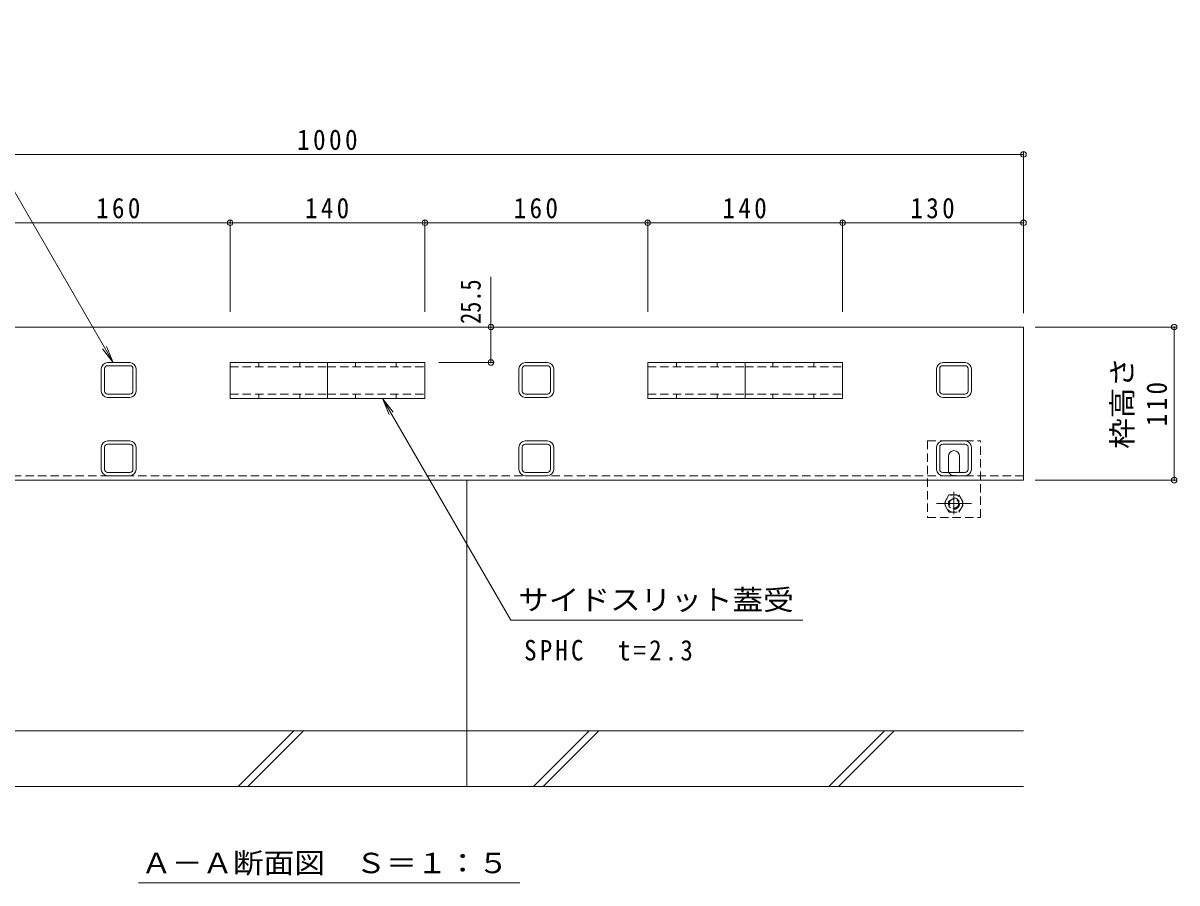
# Model space of a CAD drawing. Units: millimetres at full size, sheet at 1:5; some dimension numbers follow another scale. Extents: x -1680 to 1942, y -1318 to 1367.
# Drawn here: x -1037 to -208, y -824 to -206 of the extents above; entities that cross this region are included whole.
import ezdxf
from ezdxf.enums import TextEntityAlignment as Align

# ---------------------------------------------------------------- set-up
doc = ezdxf.new("R2010")
doc.units = ezdxf.units.MM
doc.header["$LTSCALE"] = 5
doc.header["$PDMODE"] = 32
doc.header["$PDSIZE"] = 4
doc.linetypes.add('CHAIN1', pattern=[8, 5, -1, 1, -1])
doc.linetypes.add('DASHED1', pattern=[1.8, 1.2, -0.6])
for name, color, linetype, lineweight in [('4-0_OUTLINE-0', 7, 'Continuous', 9), ('4-3_A_床ライン引きB', 7, 'DASHED1', 9), ('4-4_0108_天井情報・�', 7, 'Continuous', 9), ('4-5_0055_アルミ建具_', 7, 'Continuous', 9), ('4-F_10ﾎﾞﾙﾄ__1', 6, 'Continuous', 5)]:
    doc.layers.add(name, color=color, linetype=linetype, lineweight=lineweight)
doc.styles.add('ＭＳ ゴシック', font='')
doc.styles.get('ＭＳ ゴシック').set_extended_font_data('MS Gothic')

msp = doc.modelspace()

# ---------------------------------------------------------------- linework, layer by layer
at = {"layer": '4-0_OUTLINE-0'}
for p, q in [((-318.405, -424.783), (-1318.405, -424.783)), ((-318.405, -534.783), (-318.405, -424.783)), ((-980.905, -470.783), (-980.905, -454.783)), ((-978.605, -470.783), (-978.605, -454.783)), ((-960.405, -450.283), (-976.405, -450.283)), ((-960.405, -452.583), (-976.405, -452.583)), ((-958.205, -454.783), (-958.205, -470.783)), ((-955.905, -470.783), (-955.905, -454.783)), ((-680.905, -470.783), (-680.905, -454.783)), ((-678.605, -470.783), (-678.605, -454.783)), ((-660.405, -450.283), (-676.405, -450.283)), ((-660.405, -452.583), (-676.405, -452.583)), ((-658.205, -454.783), (-658.205, -470.783)), ((-655.905, -470.783), (-655.905, -454.783)), ((-380.905, -470.783), (-380.905, -454.783)), ((-378.605, -454.783), (-378.605, -470.783)), ((-376.405, -450.283), (-360.405, -450.283)), ((-376.405, -452.583), (-360.405, -452.583)), ((-358.205, -470.783), (-358.205, -454.783)), ((-355.905, -470.783), (-355.905, -454.783)), ((-960.405, -472.983), (-976.405, -472.983)), ((-976.405, -475.283), (-960.405, -475.283)), ((-660.405, -472.983), (-676.405, -472.983)), ((-676.405, -475.283), (-660.405, -475.283)), ((-376.405, -472.983), (-360.405, -472.983)), ((-360.405, -475.283), (-376.405, -475.283)), ((-980.905, -527.083), (-980.905, -511.083)), ((-978.605, -527.083), (-978.605, -511.083)), ((-960.405, -506.583), (-976.405, -506.583)), ((-960.405, -508.883), (-976.405, -508.883)), ((-958.205, -511.083), (-958.205, -527.083)), ((-955.905, -527.083), (-955.905, -511.083)), ((-680.905, -527.083), (-680.905, -511.083)), ((-678.605, -527.083), (-678.605, -511.083)), ((-660.405, -506.583), (-676.405, -506.583)), ((-660.405, -508.883), (-676.405, -508.883)), ((-658.205, -511.083), (-658.205, -527.083)), ((-655.905, -527.083), (-655.905, -511.083)), ((-380.905, -527.083), (-380.905, -511.083)), ((-378.605, -511.083), (-378.605, -527.083)), ((-376.405, -506.583), (-360.405, -506.583)), ((-376.405, -508.883), (-360.405, -508.883)), ((-358.205, -527.083), (-358.205, -511.083)), ((-355.995, -511.083), (-355.905, -511.083)), ((-355.905, -527.083), (-355.905, -511.083)), ((-372.405, -527.583), (-372.405, -517.583)), ((-364.405, -527.583), (-364.405, -517.583)), ((-960.405, -529.283), (-976.405, -529.283)), ((-660.405, -529.283), (-676.405, -529.283)), ((-376.405, -529.283), (-360.405, -529.283)), ((-318.405, -534.783), (-1318.405, -534.783)), ((-976.405, -531.583), (-960.405, -531.583)), ((-676.405, -531.583), (-660.405, -531.583)), ((-376.405, -531.583), (-360.405, -531.583))]:
    msp.add_line(p, q, dxfattribs=at)
at = {"layer": '4-0_OUTLINE-0', "linetype": 'DASHED1'}
for p, q in [((-387.405, -506.583), (-349.405, -506.583)), ((-387.405, -506.583), (-387.405, -561.583)), ((-349.405, -561.583), (-349.405, -506.583)), ((-318.405, -531.583), (-1318.405, -531.583)), ((-387.405, -561.583), (-349.405, -561.583))]:
    msp.add_line(p, q, dxfattribs=at)
at = {"layer": '4-0_OUTLINE-0', "color": 2, "linetype": 'DASHED1'}
for p, q in [((-372, -545.357), (-375.594, -551.583)), ((-372, -545.357), (-364.811, -545.357)), ((-364.811, -545.357), (-361.216, -551.583)), ((-372, -557.809), (-375.594, -551.583)), ((-364.811, -557.809), (-361.216, -551.583)), ((-372, -557.809), (-364.811, -557.809))]:
    msp.add_line(p, q, dxfattribs=at)
at = {"layer": '4-0_OUTLINE-0', "color": 2, "linetype": 'CHAIN1'}
for p, q in [((-368.405, -559.083), (-368.405, -543.083)), ((-380.905, -551.583), (-355.905, -551.583))]:
    msp.add_line(p, q, dxfattribs=at)
at = {"layer": '4-0_OUTLINE-0', "color": 2, "linetype": 'DASHED1'}
for radius in [6.226, 4, 3.323]:
    msp.add_circle((-368.405, -551.583), radius, dxfattribs=at)
at = {"layer": '4-0_OUTLINE-0'}
for centre, radius, start, end in [((-976.405, -454.783), 4.5, 90, 180), ((-976.405, -454.783), 2.2, 90, 180), ((-960.405, -454.783), 4.5, 0, 90), ((-960.405, -454.783), 2.2, 0, 90), ((-676.405, -454.783), 4.5, 90, 180), ((-676.405, -454.783), 2.2, 90, 180), ((-660.405, -454.783), 4.5, 0, 90), ((-660.405, -454.783), 2.2, 0, 90), ((-376.405, -454.783), 4.5, 90, 180), ((-376.405, -454.783), 2.2, 90, 180), ((-360.405, -454.783), 4.5, 0, 90), ((-360.405, -454.783), 2.2, 0, 90), ((-976.405, -470.783), 4.5, 180, 270), ((-976.405, -470.783), 2.2, 180, 270), ((-960.405, -470.783), 2.2, 270, 0), ((-960.405, -470.783), 4.5, 270, 0), ((-676.405, -470.783), 4.5, 180, 270), ((-676.405, -470.783), 2.2, 180, 270), ((-660.405, -470.783), 2.2, 270, 0), ((-660.405, -470.783), 4.5, 270, 0), ((-376.405, -470.783), 4.5, 180, 270), ((-376.405, -470.783), 2.2, 180, 270), ((-360.405, -470.783), 2.2, 270, 0), ((-360.405, -470.783), 4.5, 270, 0), ((-976.405, -511.083), 4.5, 90, 180), ((-976.405, -511.083), 2.2, 90, 180), ((-960.405, -511.083), 4.5, 0, 90), ((-960.405, -511.083), 2.2, 0, 90), ((-676.405, -511.083), 4.5, 90, 180), ((-676.405, -511.083), 2.2, 90, 180), ((-660.405, -511.083), 4.5, 0, 90), ((-660.405, -511.083), 2.2, 0, 90), ((-376.405, -511.083), 4.5, 90, 180), ((-376.405, -511.083), 2.2, 90, 180), ((-368.405, -517.583), 4, 0, 180), ((-360.405, -511.083), 4.5, 0, 90), ((-360.405, -511.083), 2.2, 0, 90), ((-976.405, -527.083), 4.5, 180, 270), ((-976.405, -527.083), 2.2, 180, 270), ((-960.405, -527.083), 2.2, 270, 0), ((-960.405, -527.083), 4.5, 270, 0), ((-676.405, -527.083), 4.5, 180, 270), ((-676.405, -527.083), 2.2, 180, 270), ((-660.405, -527.083), 2.2, 270, 0), ((-660.405, -527.083), 4.5, 270, 0), ((-376.405, -527.083), 4.5, 180, 270), ((-376.405, -527.083), 2.2, 180, 270), ((-368.405, -527.583), 4, 180, 205.15066), ((-368.405, -527.583), 4, 334.84934, 0), ((-360.405, -527.083), 2.2, 270, 0), ((-360.405, -527.083), 4.5, 270, 0)]:
    msp.add_arc(centre, radius, start, end, dxfattribs=at)
at = {"layer": '4-0_OUTLINE-0', "linetype": 'DASHED1'}
msp.add_arc((-368.405, -527.583), 4, 205.15066, 334.84934, dxfattribs=at)
at = {"layer": '4-3_A_床ライン引きB', "linetype": 'Continuous'}
for p, q in [((-818.405, -450.283), (-888.405, -450.283)), ((-888.405, -476.083), (-888.405, -450.283)), ((-818.405, -476.083), (-818.405, -450.283)), ((-748.405, -450.283), (-818.405, -450.283)), ((-748.405, -450.283), (-748.405, -476.083)), ((-518.405, -450.283), (-588.405, -450.283)), ((-588.405, -450.283), (-588.405, -476.083)), ((-518.405, -476.083), (-518.405, -450.283)), ((-448.405, -450.283), (-518.405, -450.283)), ((-448.405, -450.283), (-448.405, -476.083)), ((-818.405, -476.083), (-888.405, -476.083)), ((-748.405, -476.083), (-818.405, -476.083)), ((-518.405, -476.083), (-588.405, -476.083)), ((-518.405, -476.083), (-448.405, -476.083))]:
    msp.add_line(p, q, dxfattribs=at)
at = {"layer": '4-3_A_床ライン引きB'}
for p, q in [((-888.405, -453.283), (-818.405, -453.283)), ((-867.805, -453.283), (-867.805, -450.283)), ((-838.405, -453.283), (-838.405, -450.283)), ((-818.405, -453.283), (-748.405, -453.283)), ((-798.405, -453.283), (-798.405, -450.283)), ((-769.005, -453.283), (-769.005, -450.283)), ((-588.405, -453.283), (-518.405, -453.283)), ((-567.805, -453.283), (-567.805, -450.283)), ((-538.405, -453.283), (-538.405, -450.283)), ((-518.405, -453.283), (-448.405, -453.283)), ((-498.405, -453.283), (-498.405, -450.283)), ((-469.005, -453.283), (-469.005, -450.283)), ((-888.405, -473.083), (-818.405, -473.083)), ((-867.805, -476.083), (-867.805, -473.083)), ((-838.405, -476.083), (-838.405, -473.083)), ((-818.405, -473.083), (-748.405, -473.083)), ((-798.405, -476.083), (-798.405, -473.083)), ((-769.005, -476.083), (-769.005, -473.083)), ((-588.405, -473.083), (-518.405, -473.083)), ((-567.805, -476.083), (-567.805, -473.083)), ((-538.405, -476.083), (-538.405, -473.083)), ((-518.405, -473.083), (-448.405, -473.083)), ((-498.405, -476.083), (-498.405, -473.083)), ((-469.005, -476.083), (-469.005, -473.083))]:
    msp.add_line(p, q, dxfattribs=at)
at = {"layer": '4-4_0108_天井情報・�'}
for p, q in [((-1318.405, -300.791), (-318.405, -300.791)), ((-318.405, -299.291), (-318.405, -414.783)), ((-1048.405, -349.871), (-888.405, -349.871)), ((-888.405, -348.371), (-888.405, -413.931)), ((-888.405, -349.871), (-748.405, -349.871)), ((-748.405, -348.371), (-748.405, -413.931)), ((-748.405, -349.871), (-588.405, -349.871)), ((-588.405, -348.371), (-588.405, -413.931)), ((-588.405, -349.871), (-448.405, -349.871)), ((-448.405, -348.371), (-448.405, -413.931)), ((-448.405, -349.871), (-318.405, -349.871)), ((-700.997, -424.783), (-700.997, -388.821)), ((-700.997, -450.283), (-700.997, -424.783)), ((-208.717, -424.783), (-310.072, -424.783)), ((-210.217, -424.783), (-210.217, -534.783)), ((-699.497, -450.283), (-738.405, -450.283)), ((-208.717, -534.783), (-310.072, -534.783))]:
    msp.add_line(p, q, dxfattribs=at)
for p in [(-318.405, -300.791), (-888.405, -349.871), (-748.405, -349.871), (-588.405, -349.871), (-448.405, -349.871), (-318.405, -349.871), (-700.997, -424.783), (-210.217, -424.783), (-700.997, -450.283), (-210.217, -534.783)]:
    msp.add_point(p, dxfattribs=at)
at = {"layer": '4-5_0055_アルミ建具_'}
for p, q in [((-972.409, -450.283), (-1113.18, -206.46)), ((-972.409, -450.283), (-977.192, -438.735)), ((-972.409, -450.283), (-980.018, -440.366)), ((-778.84, -476.083), (-686.796, -635.425)), ((-778.84, -476.083), (-774.056, -487.632)), ((-778.84, -476.083), (-771.23, -486)), ((-476.952, -635.425), (-686.796, -635.425)), ((-954.081, -824.072), (-680.164, -824.072))]:
    msp.add_line(p, q, dxfattribs=at)
at = {"layer": '4-F_10ﾎﾞﾙﾄ__1'}
for p, q in [((-718.405, -534.783), (-718.405, -754.783)), ((-318.405, -714.783), (-1318.405, -714.783)), ((-882.652, -754.783), (-842.652, -714.783)), ((-875.581, -754.783), (-835.581, -714.783)), ((-670.52, -754.783), (-630.52, -714.783)), ((-663.449, -754.783), (-623.449, -714.783)), ((-458.388, -754.783), (-418.388, -714.783)), ((-451.317, -754.783), (-411.317, -714.783)), ((-656.822, -754.783), (-1318.405, -754.783)), ((-656.822, -754.783), (-318.405, -754.783))]:
    msp.add_line(p, q, dxfattribs=at)

# ---------------------------------------------------------------- texts
at = {"layer": '4-4_0108_天井情報・�', "color": 2, "style": 'ＭＳ ゴシック'}
for s, width, p in [('25.5', 0.8, (-703.997, -422.52)), ('枠高さ', 1.1, (-235.871, -512.283))]:
    msp.add_text(s, height=14.66, rotation=90, dxfattribs=dict(at, width=width)).set_placement(p, align=Align.BOTTOM_LEFT)
at = {"layer": '4-4_0108_天井情報・�', "color": 2, "char_height": 14.66, "attachment_point": 7, "style": 'ＭＳ ゴシック'}
for s, insert in [('\\T1.28;\\W0.9;1000', (-840.28, -297.791)), ('\\T1.27;\\W0.9;160', (-984.655, -346.871)), ('\\T1.27;\\W0.9;140', (-834.655, -346.871)), ('\\T1.27;\\W0.9;160', (-684.655, -346.871)), ('\\T1.27;\\W0.9;140', (-534.655, -346.871)), ('\\T1.27;\\W0.9;130', (-399.655, -346.871))]:
    msp.add_mtext(s, dxfattribs=dict(at, insert=insert))
at = {"layer": '4-4_0108_天井情報・�', "color": 2, "insert": (-215.217, -496.033), "char_height": 14.66, "attachment_point": 7, "rotation": 90, "style": 'ＭＳ ゴシック'}
msp.add_mtext('\\T1.27;\\W0.9;110', dxfattribs=at)
at = {"layer": '4-5_0055_アルミ建具_', "color": 2, "style": 'ＭＳ ゴシック', "width": 1.1}
for s, p in [('サイドスリット蓋受', (-681.453, -632.425)), ('Ａ－Ａ断面図\u3000Ｓ＝１：５', (-952.309, -821.491))]:
    msp.add_text(s, height=14.66, dxfattribs=at).set_placement(p, align=Align.BOTTOM_LEFT)
at = {"layer": '4-5_0055_アルミ建具_', "color": 2, "insert": (-677.183, -664.489), "char_height": 14.66, "attachment_point": 7, "style": 'ＭＳ ゴシック'}
msp.add_mtext('\\T1.25;\\W0.9;SPHC\u3000t=2.3', dxfattribs=at)

doc.saveas('drawing.dxf')
